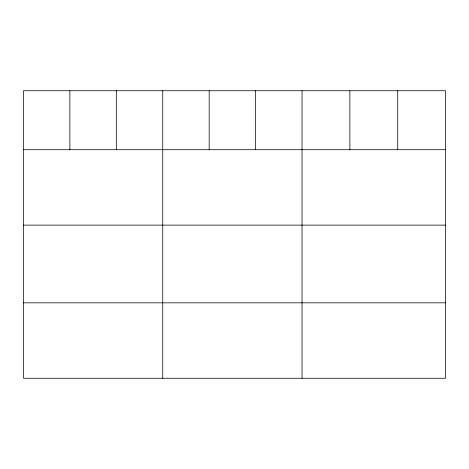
<?xml version="1.0" encoding="UTF-8"?>
<svg xmlns="http://www.w3.org/2000/svg" width="469" height="469" viewBox="0 0 469 469"><rect width="100%" height="100%" fill="white"/><g stroke="black" fill="none" stroke-linecap="round" stroke-linejoin="round"><path stroke-width="0.7" d="M445.55 149.699L445.55 378.26L23.45 378.26L23.45 90.74L445.55 90.74L445.55 149.699L23.45 149.699M23.45 225.126L445.55 225.126M23.45 302.833L445.55 302.833M397.712 90.74L397.712 149.699M349.874 90.74L349.874 149.699M302.036 90.74L302.036 378.26M255.605 90.74L255.605 149.699M209.174 90.74L209.174 149.699M162.743 90.74L162.743 378.26M116.312 90.74L116.312 149.699M69.881 90.74L69.881 149.699"/></g></svg>
